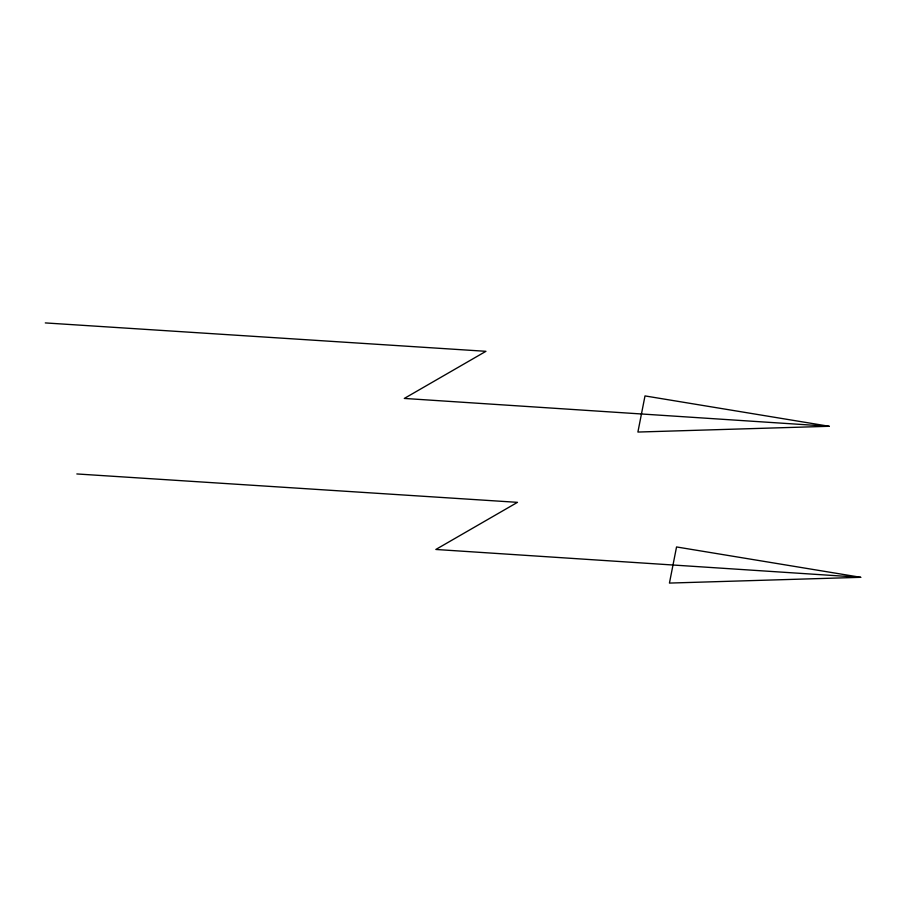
<?xml version="1.0" encoding="UTF-8"?>
<svg xmlns="http://www.w3.org/2000/svg" width="906" height="906" viewBox="0 0 906 906"><rect width="100%" height="100%" fill="white"/><g stroke="black" fill="none" stroke-linecap="round" stroke-linejoin="round"><path stroke-width="1.36" d="M829.16 426.284L637.903 432.049L645.004 395.922L829.16 426.284L404.303 398.436L485.933 351.313L45.3 322.921M860.7 577.315L669.443 583.079L676.544 546.952L860.7 577.315L435.843 549.466L517.473 502.343L76.84 473.951"/></g></svg>
